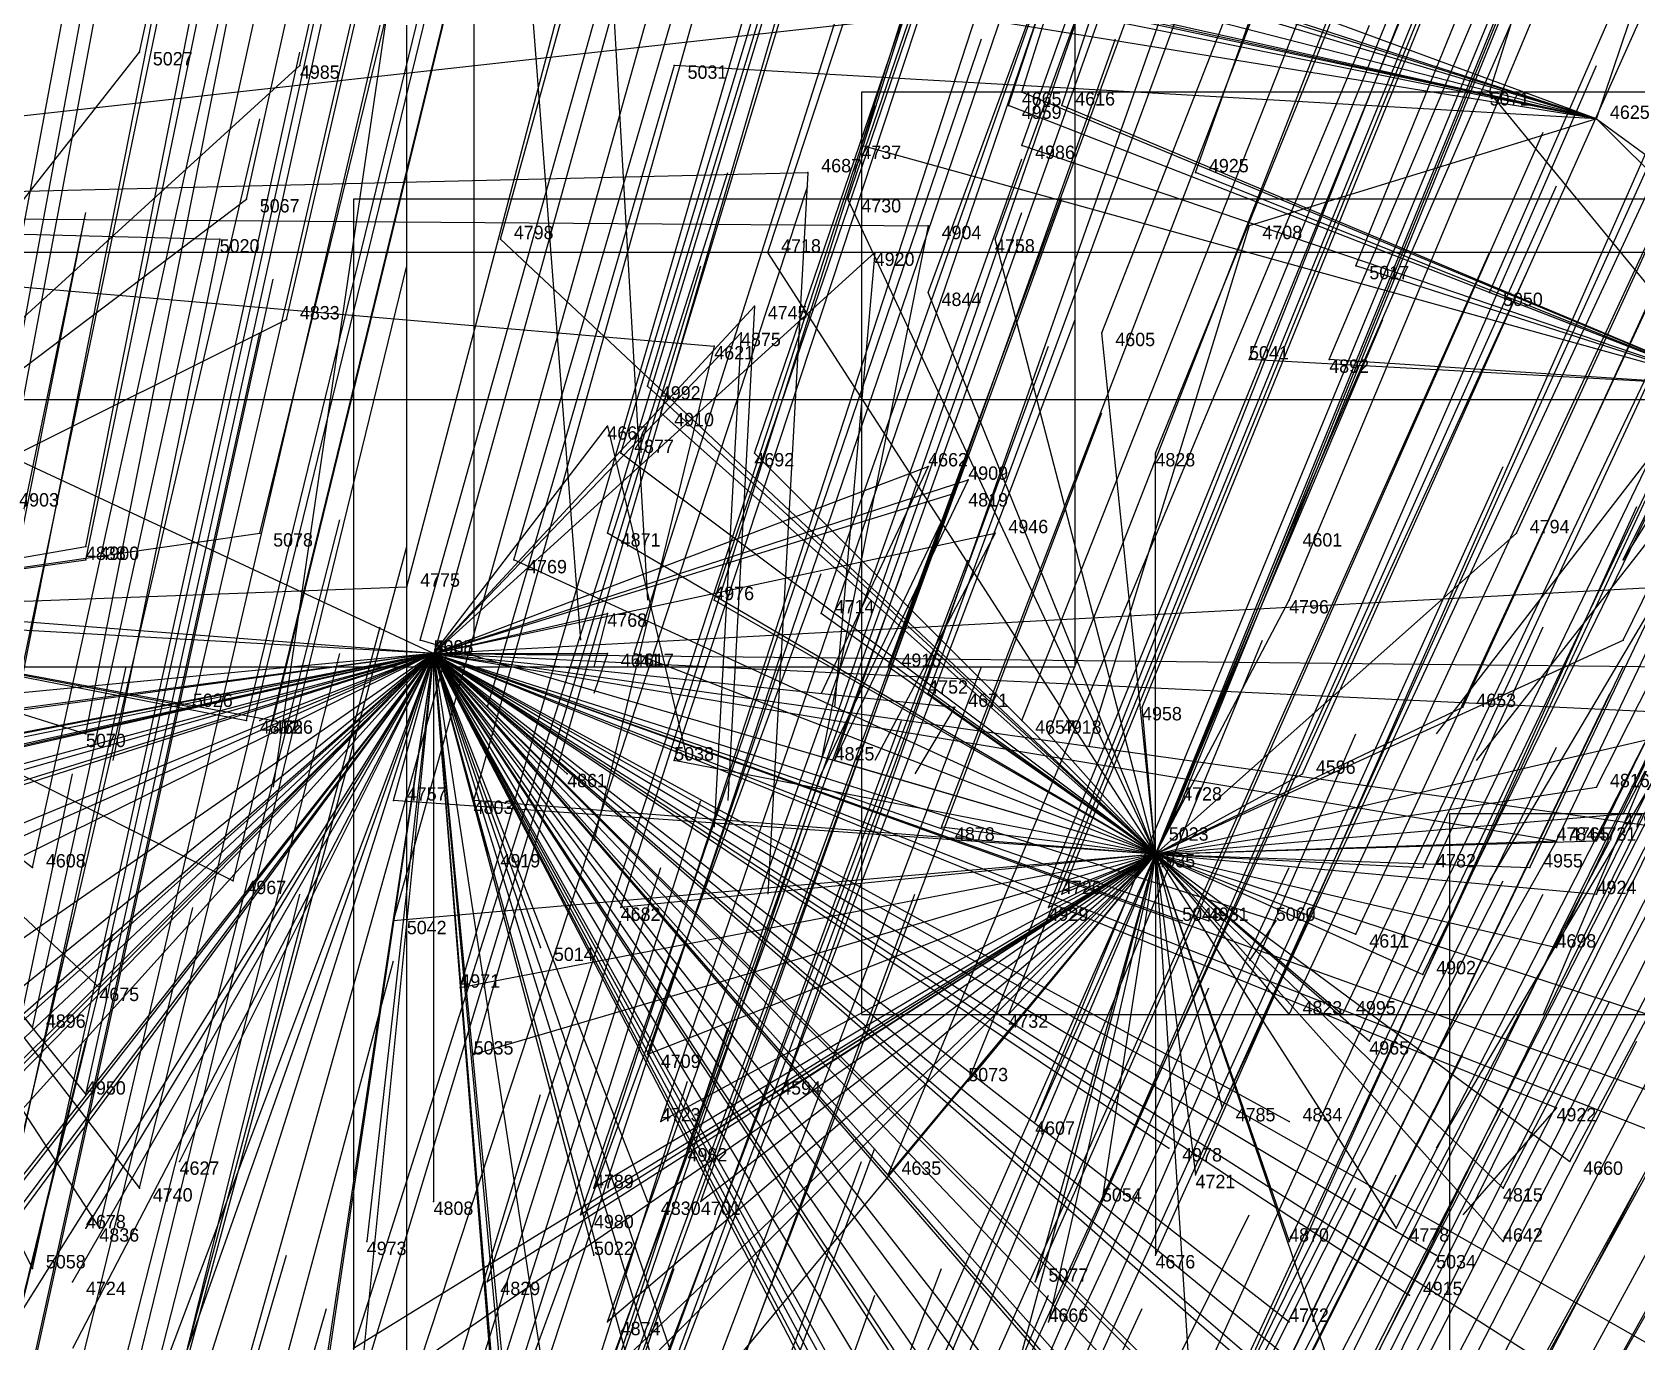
# Model space of a CAD drawing. Extents: x -0.5 to 0.59, y -0.5 to 0.59.
# Drawn here: x 0.082 to 0.202, y 0.3605 to 0.4585 of the extents above; entities that cross this region are included whole.
import ezdxf

# ---------------------------------------------------------------- set-up
doc = ezdxf.new("R2010")
doc.units = 0
for name, color, linetype in [('Clients', 3, 'CONTINUOUS'), ('Facilities', 3, 'CONTINUOUS'), ('Facilities_lines', 3, 'CONTINUOUS'), ('Min_max_boxes', 1, 'CONTINUOUS'), ('Normals', 1, 'CONTINUOUS'), ('Source_points', 5, 'CONTINUOUS'), ('Text', 3, 'CONTINUOUS')]:
    doc.layers.add(name, color=color, linetype=linetype)

msp = doc.modelspace()

# ---------------------------------------------------------------- linework, layer by layer
at = {"layer": 'Clients', "color": 5}
for p in [(0.09, 0.457, -1.164), (0.102, 0.456, -1.167), (0.13, 0.456, -1.25), (0.156, 0.454, -1.2), (0.191, 0.454, -1.231), (0.155, 0.453, -1.196), (0.159, 0.453, -1.2), (0.144, 0.45, -1.18), (0.156, 0.45, -1.191), (0.14, 0.448, -1.25), (0.169, 0.448, -1.197), (0.098, 0.446, -1.141), (0.143, 0.446, -1.171), (0.096, 0.443, -1.25), (0.117, 0.443, -1.146), (0.149, 0.444, -1.25), (0.154, 0.443, -1.171), (0.173, 0.444, -1.25), (0.137, 0.442, -1.157), (0.145, 0.442, -1.25), (0.181, 0.441, -1.192), (0.149, 0.439, -1.158), (0.191, 0.439, -1.196), (0.101, 0.437, -1.122), (0.136, 0.438, -1.25), (0.135, 0.436, -1.25), (0.162, 0.436, -1.163), (0.133, 0.435, -1.25), (0.173, 0.434, -1.169), (0.179, 0.434, -1.173), (0.128, 0.432, -1.126), (0.129, 0.43, -1.122), (0.125, 0.429, -1.25), (0.126, 0.427, -1.114), (0.136, 0.427, -1.12), (0.166, 0.427, -1.145), (0.149, 0.426, -1.25), (0.152, 0.425, -1.25), (0.151, 0.424, -1.25), (0.099, 0.421, -1.08), (0.125, 0.421, -1.097), (0.154, 0.421, -1.25), (0.176, 0.421, -1.14), (0.193, 0.421, -1.159), (0.086, 0.42, -1.071), (0.086, 0.419, -1.07), (0.118, 0.419, -1.088), (0.201, 0.419, -1.161), (0.11, 0.417, -1.08), (0.133, 0.416, -1.092), (0.176, 0.416, -1.129), (0.125, 0.415, -1.25), (0.141, 0.415, -1.097), (0.111, 0.413, -1.069), (0.201, 0.413, -1.149), (0.125, 0.412, -1.25), (0.127, 0.412, -1.077), (0.146, 0.411, -1.091), (0.149, 0.409, -1.089), (0.094, 0.408, -1.048), (0.098, 0.407, -1.046), (0.099, 0.407, -1.25), (0.1, 0.407, -1.048), (0.151, 0.408, -1.25), (0.156, 0.407, -1.09), (0.165, 0.408, -1.1), (0.189, 0.408, -1.125), (0.086, 0.406, -1.037), (0.158, 0.406, -1.09), (0.13, 0.404, -1.061), (0.142, 0.404, -1.07), (0.122, 0.403, -1.25), (0.177, 0.403, -1.101), (0.109, 0.401, -1.04), (0.115, 0.401, -1.042), (0.168, 0.401, -1.087), (0.199, 0.402, -1.122), (0.201, 0.4, -1.118), (0.15, 0.399, -1.065), (0.167, 0.399, -1.08), (0.196, 0.398, -1.109), (0.196, 0.398, -1.25), (0.199, 0.398, -1.112), (0.116, 0.397, -1.25), (0.082, 0.396, -1.011), (0.097, 0.395, -1.017), (0.186, 0.396, -1.094), (0.194, 0.396, -1.104), (0.159, 0.394, -1.063), (0.199, 0.394, -1.103), (0.126, 0.393, -1.031), (0.158, 0.393, -1.058), (0.109, 0.392, -1.017), (0.168, 0.392, -1.25), (0.17, 0.392, -1.25), (0.175, 0.392, -1.25), (0.181, 0.391, -1.077), (0.12, 0.39, -1.25), (0.196, 0.39, -1.091), (0.186, 0.388, -1.077), (0.087, 0.387, -0.99), (0.114, 0.387, -1.009), (0.155, 0.385, -1.036), (0.176, 0.385, -1.059), (0.18, 0.385, -1.063), (0.082, 0.384, -0.982), (0.182, 0.383, -1.059), (0.115, 0.382, -0.997), (0.128, 0.382, -1.007), (0.152, 0.38, -1.023), (0.086, 0.379, -0.972), (0.138, 0.379, -1.009), (0.129, 0.377, -0.996), (0.157, 0.377, -1.02), (0.171, 0.378, -1.036), (0.176, 0.377, -1.25), (0.196, 0.378, -1.25), (0.131, 0.375, -0.992), (0.167, 0.375, -1.25), (0.093, 0.374, -1.25), (0.197, 0.374, -1.057), (0.146, 0.373, -1.003), (0.169, 0.373, -1.022), (0.09, 0.372, -0.957), (0.112, 0.371, -1.25), (0.124, 0.372, -0.981), (0.128, 0.371, -1.25), (0.132, 0.371, -0.983), (0.162, 0.371, -1.012), (0.192, 0.372, -1.046), (0.123, 0.37, -0.975), (0.086, 0.369, -1.25), (0.087, 0.369, -0.947), (0.184, 0.369, -1.03), (0.107, 0.368, -1.25), (0.176, 0.368, -1.02), (0.192, 0.368, -1.038), (0.124, 0.367, -1.25), (0.166, 0.367, -1.006), (0.187, 0.367, -1.25), (0.082, 0.366, -0.938), (0.085, 0.365, -1.25), (0.116, 0.365, -0.957), (0.157, 0.365, -0.995), (0.185, 0.364, -1.25), (0.125, 0.362, -0.957), (0.158, 0.362, -0.988), (0.176, 0.362, -1.25)]:
    msp.add_point(p, dxfattribs=at)
at = {"layer": 'Facilities', "color": 3}
for p in [(0.199, 0.452, -1.236), (0.112, 0.412, -1.25), (0.166, 0.397, -1.075)]:
    msp.add_point(p, dxfattribs=at)
at = {"layer": 'Facilities_lines', "color": 3}
for p, q in [((0.199, 0.452, -1.236), (0.011, 0.493, -1.233)), ((0.199, 0.452, -1.236), (0.093, 0.491, -1.25)), ((0.199, 0.452, -1.236), (0.085, 0.489, -1.241)), ((0.199, 0.452, -1.236), (0.085, 0.488, -1.238)), ((0.199, 0.452, -1.236), (0.082, 0.487, -1.25)), ((0.199, 0.452, -1.236), (0.086, 0.481, -1.222)), ((0.199, 0.452, -1.236), (0.078, 0.479, -1.214)), ((0.199, 0.452, -1.236), (0.082, 0.477, -1.21)), ((0.199, 0.452, -1.236), (0.11, 0.47, -1.25)), ((0.199, 0.452, -1.236), (0.119, 0.465, -1.25)), ((0.016, 0.445, -1.25), (0.16, 0.461, -1.25)), ((0.057, 0.415, -1.048), (0.09, 0.457, -1.164)), ((0.057, 0.415, -1.048), (0.102, 0.456, -1.167)), ((0.199, 0.452, -1.236), (0.13, 0.456, -1.25)), ((0.209, 0.432, -1.2), (0.156, 0.454, -1.2)), ((0.209, 0.432, -1.2), (0.191, 0.454, -1.231)), ((0.209, 0.432, -1.2), (0.155, 0.453, -1.196)), ((0.209, 0.432, -1.2), (0.159, 0.453, -1.2)), ((0.199, 0.452, -1.236), (0.173, 0.444, -1.25)), ((0.199, 0.452, -1.236), (0.214, 0.441, -1.25)), ((0.199, 0.452, -1.236), (0.22, 0.431, -1.25)), ((0.199, 0.452, -1.236), (0.215, 0.436, -1.25)), ((0.209, 0.432, -1.2), (0.144, 0.45, -1.18)), ((0.209, 0.432, -1.2), (0.156, 0.45, -1.191)), ((0.016, 0.445, -1.25), (0.14, 0.448, -1.25)), ((0.209, 0.432, -1.2), (0.169, 0.448, -1.197)), ((0.057, 0.415, -1.048), (0.098, 0.446, -1.141)), ((0.166, 0.397, -1.075), (0.143, 0.446, -1.171)), ((0.016, 0.445, -1.25), (0.133, 0.435, -1.25)), ((0.016, 0.445, -1.25), (0.149, 0.444, -1.25)), ((0.016, 0.445, -1.25), (0.096, 0.443, -1.25)), ((0.166, 0.397, -1.075), (0.117, 0.443, -1.146)), ((0.166, 0.397, -1.075), (0.154, 0.443, -1.171)), ((0.112, 0.412, -1.25), (0.145, 0.442, -1.25)), ((0.166, 0.397, -1.075), (0.137, 0.442, -1.157)), ((0.209, 0.432, -1.2), (0.181, 0.441, -1.192)), ((0.166, 0.397, -1.075), (0.149, 0.439, -1.158)), ((0.209, 0.432, -1.2), (0.191, 0.439, -1.196)), ((0.057, 0.415, -1.048), (0.101, 0.437, -1.122)), ((0.112, 0.412, -1.25), (0.136, 0.438, -1.25)), ((0.112, 0.412, -1.25), (0.135, 0.436, -1.25)), ((0.166, 0.397, -1.075), (0.162, 0.436, -1.163)), ((0.209, 0.432, -1.2), (0.173, 0.434, -1.169)), ((0.209, 0.432, -1.2), (0.179, 0.434, -1.173)), ((0.112, 0.412, -1.25), (0.069, 0.432, -1.25)), ((0.166, 0.397, -1.075), (0.128, 0.432, -1.126)), ((0.209, 0.432, -1.2), (0.201, 0.419, -1.161)), ((0.166, 0.397, -1.075), (0.129, 0.43, -1.122)), ((0.112, 0.412, -1.25), (0.125, 0.429, -1.25)), ((0.166, 0.397, -1.075), (0.126, 0.427, -1.114)), ((0.166, 0.397, -1.075), (0.136, 0.427, -1.12)), ((0.166, 0.397, -1.075), (0.166, 0.427, -1.145)), ((0.112, 0.412, -1.25), (0.149, 0.426, -1.25)), ((0.112, 0.412, -1.25), (0.152, 0.425, -1.25)), ((0.112, 0.412, -1.25), (0.151, 0.424, -1.25)), ((0.057, 0.415, -1.048), (0.099, 0.421, -1.08)), ((0.112, 0.412, -1.25), (0.154, 0.421, -1.25)), ((0.166, 0.397, -1.075), (0.125, 0.421, -1.097)), ((0.166, 0.397, -1.075), (0.176, 0.421, -1.14)), ((0.166, 0.397, -1.075), (0.193, 0.421, -1.159)), ((0.057, 0.415, -1.048), (0.086, 0.42, -1.071)), ((0.057, 0.415, -1.048), (0.086, 0.419, -1.07)), ((0.166, 0.397, -1.075), (0.118, 0.419, -1.088)), ((0.057, 0.415, -1.048), (0.11, 0.417, -1.08)), ((0.112, 0.412, -1.25), (0.204, 0.417, -1.25)), ((0.112, 0.412, -1.25), (0.041, 0.416, -1.25)), ((0.166, 0.397, -1.075), (0.133, 0.416, -1.092)), ((0.166, 0.397, -1.075), (0.176, 0.416, -1.129)), ((0.057, 0.415, -1.048), (0.082, 0.396, -1.011)), ((0.057, 0.415, -1.048), (0.087, 0.387, -0.99)), ((0.057, 0.415, -1.048), (0.09, 0.372, -0.957)), ((0.057, 0.415, -1.048), (0.1, 0.407, -1.048)), ((0.057, 0.415, -1.048), (0.098, 0.407, -1.046)), ((0.057, 0.415, -1.048), (0.087, 0.369, -0.947)), ((0.057, 0.415, -1.048), (0.082, 0.384, -0.982)), ((0.057, 0.415, -1.048), (0.086, 0.379, -0.972)), ((0.057, 0.415, -1.048), (0.097, 0.395, -1.017)), ((0.057, 0.415, -1.048), (0.094, 0.408, -1.048)), ((0.057, 0.415, -1.048), (0.082, 0.366, -0.938)), ((0.057, 0.415, -1.048), (0.086, 0.406, -1.037)), ((0.112, 0.412, -1.25), (0.073, 0.415, -1.25)), ((0.112, 0.412, -1.25), (0.125, 0.415, -1.25)), ((0.166, 0.397, -1.075), (0.141, 0.415, -1.097)), ((0.166, 0.397, -1.075), (0.111, 0.413, -1.069)), ((0.166, 0.397, -1.075), (0.201, 0.413, -1.149)), ((0.112, 0.412, -1.25), (-0.019, 0.394, -1.25)), ((0.112, 0.412, -1.25), (-0.013, 0.372, -1.25)), ((0.112, 0.412, -1.25), (-0.001, 0.38, -1.25)), ((0.112, 0.412, -1.25), (-0.001, 0.397, -1.25)), ((0.112, 0.412, -1.25), (0.003, 0.391, -1.25)), ((0.112, 0.412, -1.25), (0.004, 0.364, -1.25)), ((0.112, 0.412, -1.25), (0.011, 0.389, -1.25)), ((0.112, 0.412, -1.25), (0.022, 0.339, -1.25)), ((0.112, 0.412, -1.25), (0.023, 0.392, -1.25)), ((0.112, 0.412, -1.25), (0.025, 0.385, -1.25)), ((0.112, 0.412, -1.25), (0.027, 0.353, -1.25)), ((0.112, 0.412, -1.25), (0.03, 0.335, -1.25)), ((0.112, 0.412, -1.25), (0.031, 0.331, -1.25)), ((0.112, 0.412, -1.25), (0.034, 0.391, -1.25)), ((0.112, 0.412, -1.25), (0.035, 0.336, -1.25)), ((0.112, 0.412, -1.25), (0.038, 0.33, -1.25)), ((0.112, 0.412, -1.25), (0.039, 0.376, -1.25)), ((0.112, 0.412, -1.25), (0.04, 0.398, -1.25)), ((0.112, 0.412, -1.25), (0.041, 0.317, -1.25)), ((0.112, 0.412, -1.25), (0.044, 0.397, -1.25)), ((0.112, 0.412, -1.25), (0.045, 0.326, -1.25)), ((0.112, 0.412, -1.25), (0.046, 0.353, -1.25)), ((0.112, 0.412, -1.25), (0.049, 0.406, -1.25)), ((0.112, 0.412, -1.25), (0.053, 0.332, -1.25)), ((0.112, 0.412, -1.25), (0.055, 0.354, -1.25)), ((0.112, 0.412, -1.25), (0.058, 0.401, -1.25)), ((0.112, 0.412, -1.25), (0.065, 0.337, -1.25)), ((0.112, 0.412, -1.25), (0.066, 0.393, -1.25)), ((0.112, 0.412, -1.25), (0.075, 0.314, -1.25)), ((0.112, 0.412, -1.25), (0.075, 0.365, -1.25)), ((0.112, 0.412, -1.25), (0.078, 0.305, -1.25)), ((0.112, 0.412, -1.25), (0.079, 0.383, -1.25)), ((0.112, 0.412, -1.25), (0.085, 0.36, -1.25)), ((0.112, 0.412, -1.25), (0.085, 0.365, -1.25)), ((0.112, 0.412, -1.25), (0.086, 0.369, -1.25)), ((0.112, 0.412, -1.25), (0.089, 0.347, -1.25)), ((0.112, 0.412, -1.25), (0.092, 0.28, -1.25)), ((0.112, 0.412, -1.25), (0.093, 0.374, -1.25)), ((0.112, 0.412, -1.25), (0.095, 0.298, -1.25)), ((0.112, 0.412, -1.25), (0.099, 0.407, -1.25)), ((0.112, 0.412, -1.25), (0.1, 0.292, -1.25)), ((0.112, 0.412, -1.25), (0.107, 0.368, -1.25)), ((0.112, 0.412, -1.25), (0.148, 0.281, -1.25)), ((0.112, 0.412, -1.25), (0.125, 0.278, -1.25)), ((0.112, 0.412, -1.25), (0.165, 0.256, -1.25)), ((0.112, 0.412, -1.25), (0.258, 0.329, -1.25)), ((0.112, 0.412, -1.25), (0.26, 0.354, -1.25)), ((0.112, 0.412, -1.25), (0.276, 0.353, -1.25)), ((0.112, 0.412, -1.25), (0.125, 0.412, -1.25)), ((0.112, 0.412, -1.25), (0.184, 0.349, -1.25)), ((0.112, 0.412, -1.25), (0.206, 0.352, -1.25)), ((0.112, 0.412, -1.25), (0.132, 0.281, -1.25)), ((0.112, 0.412, -1.25), (0.151, 0.408, -1.25)), ((0.112, 0.412, -1.25), (0.159, 0.344, -1.25)), ((0.112, 0.412, -1.25), (0.117, 0.351, -1.25)), ((0.112, 0.412, -1.25), (0.2, 0.324, -1.25)), ((0.112, 0.412, -1.25), (0.171, 0.35, -1.25)), ((0.112, 0.412, -1.25), (0.177, 0.287, -1.25)), ((0.112, 0.412, -1.25), (0.196, 0.398, -1.25)), ((0.112, 0.412, -1.25), (0.176, 0.362, -1.25)), ((0.112, 0.412, -1.25), (0.195, 0.316, -1.25)), ((0.112, 0.412, -1.25), (0.145, 0.357, -1.25)), ((0.112, 0.412, -1.25), (0.17, 0.304, -1.25)), ((0.112, 0.412, -1.25), (0.112, 0.371, -1.25)), ((0.112, 0.412, -1.25), (0.128, 0.371, -1.25)), ((0.112, 0.412, -1.25), (0.176, 0.377, -1.25)), ((0.112, 0.412, -1.25), (0.218, 0.397, -1.25)), ((0.112, 0.412, -1.25), (0.217, 0.308, -1.25)), ((0.112, 0.412, -1.25), (0.151, 0.286, -1.25)), ((0.112, 0.412, -1.25), (0.206, 0.411, -1.25)), ((0.112, 0.412, -1.25), (0.171, 0.307, -1.25)), ((0.112, 0.412, -1.25), (0.145, 0.352, -1.25)), ((0.112, 0.412, -1.25), (0.185, 0.364, -1.25)), ((0.112, 0.412, -1.25), (0.116, 0.397, -1.25)), ((0.112, 0.412, -1.25), (0.196, 0.378, -1.25)), ((0.112, 0.412, -1.25), (0.165, 0.341, -1.25)), ((0.112, 0.412, -1.25), (0.19, 0.294, -1.25)), ((0.112, 0.412, -1.25), (0.17, 0.392, -1.25)), ((0.112, 0.412, -1.25), (0.238, 0.406, -1.25)), ((0.112, 0.412, -1.25), (0.12, 0.312, -1.25)), ((0.112, 0.412, -1.25), (0.193, 0.319, -1.25)), ((0.112, 0.412, -1.25), (0.159, 0.34, -1.25)), ((0.112, 0.412, -1.25), (0.193, 0.321, -1.25)), ((0.112, 0.412, -1.25), (0.167, 0.375, -1.25)), ((0.112, 0.412, -1.25), (0.22, 0.323, -1.25)), ((0.112, 0.412, -1.25), (0.123, 0.294, -1.25)), ((0.112, 0.412, -1.25), (0.122, 0.403, -1.25)), ((0.112, 0.412, -1.25), (0.12, 0.39, -1.25)), ((0.112, 0.412, -1.25), (0.177, 0.356, -1.25)), ((0.112, 0.412, -1.25), (0.124, 0.367, -1.25)), ((0.112, 0.412, -1.25), (0.172, 0.298, -1.25)), ((0.112, 0.412, -1.25), (0.187, 0.367, -1.25)), ((0.112, 0.412, -1.25), (0.173, 0.334, -1.25)), ((0.112, 0.412, -1.25), (0.168, 0.392, -1.25)), ((0.112, 0.412, -1.25), (0.175, 0.392, -1.25)), ((0.166, 0.397, -1.075), (0.127, 0.412, -1.077)), ((0.166, 0.397, -1.075), (0.146, 0.411, -1.091)), ((0.166, 0.397, -1.075), (0.149, 0.409, -1.089)), ((0.166, 0.397, -1.075), (0.156, 0.407, -1.09)), ((0.166, 0.397, -1.075), (0.165, 0.408, -1.1)), ((0.166, 0.397, -1.075), (0.189, 0.408, -1.125)), ((0.166, 0.397, -1.075), (0.209, 0.407, -1.143)), ((0.166, 0.397, -1.075), (0.158, 0.406, -1.09)), ((0.166, 0.397, -1.075), (0.13, 0.404, -1.061)), ((0.166, 0.397, -1.075), (0.142, 0.404, -1.07)), ((0.166, 0.397, -1.075), (0.177, 0.403, -1.101)), ((0.166, 0.397, -1.075), (0.109, 0.401, -1.04)), ((0.166, 0.397, -1.075), (0.115, 0.401, -1.042)), ((0.166, 0.397, -1.075), (0.199, 0.402, -1.122)), ((0.166, 0.397, -1.075), (0.168, 0.401, -1.087)), ((0.166, 0.397, -1.075), (0.201, 0.4, -1.118)), ((0.166, 0.397, -1.075), (0.15, 0.399, -1.065)), ((0.166, 0.397, -1.075), (0.167, 0.399, -1.08)), ((0.166, 0.397, -1.075), (0.199, 0.398, -1.112)), ((0.166, 0.397, -1.075), (0.196, 0.398, -1.109)), ((0.166, 0.397, -1.075), (0.106, 0.36, -0.939)), ((0.166, 0.397, -1.075), (0.109, 0.392, -1.017)), ((0.166, 0.397, -1.075), (0.111, 0.359, -0.939)), ((0.166, 0.397, -1.075), (0.114, 0.387, -1.009)), ((0.166, 0.397, -1.075), (0.115, 0.382, -0.997)), ((0.166, 0.397, -1.075), (0.116, 0.365, -0.957)), ((0.166, 0.397, -1.075), (0.123, 0.37, -0.975)), ((0.166, 0.397, -1.075), (0.124, 0.372, -0.981)), ((0.166, 0.397, -1.075), (0.125, 0.362, -0.957)), ((0.166, 0.397, -1.075), (0.125, 0.358, -0.948)), ((0.166, 0.397, -1.075), (0.126, 0.393, -1.031)), ((0.166, 0.397, -1.075), (0.127, 0.358, -0.951)), ((0.166, 0.397, -1.075), (0.127, 0.35, -0.932)), ((0.166, 0.397, -1.075), (0.128, 0.382, -1.007)), ((0.166, 0.397, -1.075), (0.129, 0.377, -0.996)), ((0.166, 0.397, -1.075), (0.131, 0.375, -0.992)), ((0.166, 0.397, -1.075), (0.132, 0.371, -0.983)), ((0.166, 0.397, -1.075), (0.138, 0.379, -1.009)), ((0.166, 0.397, -1.075), (0.146, 0.373, -1.003)), ((0.166, 0.397, -1.075), (0.152, 0.38, -1.023)), ((0.166, 0.397, -1.075), (0.155, 0.356, -0.972)), ((0.166, 0.397, -1.075), (0.155, 0.385, -1.036)), ((0.166, 0.397, -1.075), (0.157, 0.377, -1.02)), ((0.166, 0.397, -1.075), (0.157, 0.365, -0.995)), ((0.166, 0.397, -1.075), (0.158, 0.362, -0.988)), ((0.166, 0.397, -1.075), (0.158, 0.393, -1.058)), ((0.166, 0.397, -1.075), (0.159, 0.394, -1.063)), ((0.166, 0.397, -1.075), (0.162, 0.371, -1.012)), ((0.166, 0.397, -1.075), (0.209, 0.383, -1.089)), ((0.166, 0.397, -1.075), (0.181, 0.391, -1.077)), ((0.166, 0.397, -1.075), (0.192, 0.368, -1.038)), ((0.166, 0.397, -1.075), (0.166, 0.367, -1.006)), ((0.166, 0.397, -1.075), (0.196, 0.39, -1.091)), ((0.166, 0.397, -1.075), (0.169, 0.373, -1.022)), ((0.166, 0.397, -1.075), (0.197, 0.374, -1.057)), ((0.166, 0.397, -1.075), (0.184, 0.369, -1.03)), ((0.166, 0.397, -1.075), (0.186, 0.396, -1.094)), ((0.166, 0.397, -1.075), (0.171, 0.378, -1.036)), ((0.166, 0.397, -1.075), (0.192, 0.372, -1.046)), ((0.166, 0.397, -1.075), (0.176, 0.385, -1.059)), ((0.166, 0.397, -1.075), (0.169, 0.351, -0.973)), ((0.166, 0.397, -1.075), (0.176, 0.368, -1.02)), ((0.166, 0.397, -1.075), (0.186, 0.388, -1.077)), ((0.166, 0.397, -1.075), (0.199, 0.394, -1.103)), ((0.166, 0.397, -1.075), (0.194, 0.396, -1.104)), ((0.166, 0.397, -1.075), (0.182, 0.383, -1.059)), ((0.166, 0.397, -1.075), (0.18, 0.385, -1.063)), ((0.166, 0.397, -1.075), (0.181, 0.353, -0.991))]:
    msp.add_line(p, q, dxfattribs=at)
at = {"layer": 'Min_max_boxes', "color": 1}
for p, q in [((0.16, 0.411, -1.25), (0.16, 0.497, -1.25)), ((0.16, 0.411, -1.25), (0.16, 0.497, -1.25)), ((0.11, 0.354, -1.167), (0.11, 0.459, -1.167)), ((0.11, 0.354, -0.897), (0.11, 0.459, -0.897)), ((0.295, 0.454, -1.25), (0.144, 0.454, -1.25)), ((0.144, 0.454, -1.25), (0.144, 0.385, -1.25)), ((0.295, 0.454, -1.144), (0.144, 0.454, -1.144)), ((0.144, 0.454, -1.144), (0.144, 0.385, -1.144)), ((0.144, 0.454, -1.25), (0.144, 0.454, -1.144)), ((0.209, 0.446, -1.171), (0.106, 0.446, -1.171)), ((0.106, 0.446, -1.171), (0.106, 0.35, -1.171)), ((0.209, 0.446, -0.932), (0.106, 0.446, -0.932)), ((0.106, 0.446, -0.932), (0.106, 0.35, -0.932)), ((0.106, 0.446, -1.171), (0.106, 0.446, -0.932)), ((0.276, 0.442, -1.25), (-0.019, 0.442, -1.25)), ((0.276, 0.442, -1.25), (-0.019, 0.442, -1.25)), ((0.011, 0.431, -1.25), (0.22, 0.431, -1.25)), ((0.011, 0.431, -1.21), (0.22, 0.431, -1.21)), ((-0.124, 0.411, -1.25), (0.16, 0.411, -1.25)), ((-0.124, 0.411, -1.25), (0.16, 0.411, -1.25)), ((0.16, 0.411, -1.25), (0.16, 0.411, -1.25)), ((0.33, 0.4, -1.18), (0.188, 0.4, -1.18)), ((0.188, 0.4, -1.18), (0.188, 0.282, -1.18)), ((0.33, 0.4, -0.929), (0.188, 0.4, -0.929)), ((0.188, 0.4, -0.929), (0.188, 0.282, -0.929)), ((0.188, 0.4, -1.18), (0.188, 0.4, -0.929)), ((0.144, 0.385, -1.25), (0.295, 0.385, -1.25)), ((0.144, 0.385, -1.144), (0.295, 0.385, -1.144)), ((0.144, 0.385, -1.25), (0.144, 0.385, -1.144))]:
    msp.add_line(p, q, dxfattribs=at)
at = {"layer": 'Normals', "color": 1}
for p, q in [((0.156, 0.454, -1.2), (0.186, 0.549, -1.193)), ((0.191, 0.454, -1.231), (0.221, 0.549, -1.234)), ((0.09, 0.457, -1.164), (0.11, 0.547, -1.126)), ((0.155, 0.453, -1.196), (0.186, 0.547, -1.183)), ((0.159, 0.453, -1.2), (0.19, 0.547, -1.189)), ((0.199, 0.452, -1.236), (0.231, 0.547, -1.239)), ((0.102, 0.456, -1.167), (0.122, 0.546, -1.129)), ((0.144, 0.45, -1.18), (0.173, 0.541, -1.154)), ((0.156, 0.45, -1.191), (0.188, 0.54, -1.162)), ((0.169, 0.448, -1.197), (0.201, 0.538, -1.167)), ((0.098, 0.446, -1.141), (0.118, 0.536, -1.103)), ((0.143, 0.446, -1.171), (0.173, 0.534, -1.133)), ((0.117, 0.443, -1.146), (0.142, 0.533, -1.109)), ((0.137, 0.442, -1.157), (0.166, 0.53, -1.12)), ((0.154, 0.443, -1.171), (0.186, 0.53, -1.134)), ((0.101, 0.437, -1.122), (0.122, 0.528, -1.085)), ((0.149, 0.439, -1.158), (0.181, 0.526, -1.121)), ((0.181, 0.441, -1.192), (0.216, 0.527, -1.156)), ((0.191, 0.439, -1.196), (0.229, 0.526, -1.166)), ((0.162, 0.436, -1.163), (0.196, 0.523, -1.126)), ((0.128, 0.432, -1.126), (0.155, 0.521, -1.089)), ((0.173, 0.434, -1.169), (0.208, 0.52, -1.131)), ((0.129, 0.43, -1.122), (0.156, 0.519, -1.086)), ((0.179, 0.434, -1.173), (0.215, 0.519, -1.136)), ((0.126, 0.427, -1.114), (0.153, 0.516, -1.077)), ((0.08, 0.424, -1.078), (0.097, 0.515, -1.042)), ((0.136, 0.427, -1.12), (0.166, 0.515, -1.083)), ((0.166, 0.427, -1.145), (0.201, 0.513, -1.108)), ((0.086, 0.42, -1.071), (0.104, 0.511, -1.036)), ((0.086, 0.419, -1.07), (0.105, 0.511, -1.035)), ((0.099, 0.421, -1.08), (0.121, 0.511, -1.043)), ((0.125, 0.421, -1.097), (0.152, 0.51, -1.061)), ((0.11, 0.417, -1.08), (0.134, 0.508, -1.043)), ((0.118, 0.419, -1.088), (0.144, 0.508, -1.051)), ((0.176, 0.421, -1.14), (0.213, 0.506, -1.103)), ((0.193, 0.421, -1.159), (0.232, 0.506, -1.123)), ((0.077, 0.413, -1.05), (0.094, 0.505, -1.014)), ((0.133, 0.416, -1.092), (0.163, 0.504, -1.055)), ((0.141, 0.415, -1.097), (0.172, 0.503, -1.06)), ((0.111, 0.413, -1.069), (0.136, 0.502, -1.031)), ((0.176, 0.416, -1.129), (0.212, 0.502, -1.092)), ((0.201, 0.419, -1.161), (0.242, 0.502, -1.125)), ((0.127, 0.412, -1.077), (0.155, 0.5, -1.039)), ((0.094, 0.408, -1.048), (0.115, 0.499, -1.011)), ((0.086, 0.406, -1.037), (0.104, 0.497, -0.999)), ((0.098, 0.407, -1.046), (0.12, 0.497, -1.009)), ((0.1, 0.407, -1.048), (0.122, 0.497, -1.011)), ((0.146, 0.411, -1.091), (0.178, 0.498, -1.054)), ((0.201, 0.413, -1.149), (0.242, 0.497, -1.112)), ((0.149, 0.409, -1.089), (0.181, 0.496, -1.052)), ((0.165, 0.408, -1.1), (0.2, 0.494, -1.063)), ((0.156, 0.407, -1.09), (0.19, 0.493, -1.053)), ((0.158, 0.406, -1.09), (0.192, 0.493, -1.053)), ((0.189, 0.408, -1.125), (0.228, 0.493, -1.088)), ((0.109, 0.401, -1.04), (0.134, 0.491, -1.002)), ((0.13, 0.404, -1.061), (0.159, 0.492, -1.024)), ((0.142, 0.404, -1.07), (0.173, 0.491, -1.033)), ((0.079, 0.399, -1.017), (0.097, 0.49, -0.979)), ((0.115, 0.401, -1.042), (0.14, 0.49, -1.005)), ((0.177, 0.403, -1.101), (0.215, 0.488, -1.064)), ((0.082, 0.396, -1.011), (0.102, 0.487, -0.974)), ((0.168, 0.401, -1.087), (0.203, 0.487, -1.05)), ((0.072, 0.394, -1.001), (0.089, 0.485, -0.964)), ((0.097, 0.395, -1.017), (0.119, 0.485, -0.979)), ((0.15, 0.399, -1.065), (0.183, 0.485, -1.028)), ((0.167, 0.399, -1.08), (0.202, 0.485, -1.043)), ((0.199, 0.402, -1.122), (0.241, 0.485, -1.085)), ((0.166, 0.397, -1.075), (0.201, 0.483, -1.038)), ((0.196, 0.398, -1.109), (0.236, 0.482, -1.072)), ((0.201, 0.4, -1.118), (0.243, 0.482, -1.081)), ((0.109, 0.392, -1.017), (0.134, 0.481, -0.979)), ((0.126, 0.393, -1.031), (0.154, 0.481, -0.994)), ((0.199, 0.398, -1.112), (0.24, 0.481, -1.075)), ((0.158, 0.393, -1.058), (0.192, 0.479, -1.02)), ((0.159, 0.394, -1.063), (0.194, 0.48, -1.026)), ((0.186, 0.396, -1.094), (0.225, 0.48, -1.057)), ((0.194, 0.396, -1.104), (0.234, 0.48, -1.066)), ((0.087, 0.387, -0.99), (0.107, 0.477, -0.953)), ((0.199, 0.394, -1.103), (0.24, 0.477, -1.065)), ((0.114, 0.387, -1.009), (0.14, 0.476, -0.972)), ((0.082, 0.384, -0.982), (0.102, 0.475, -0.945)), ((0.181, 0.391, -1.077), (0.22, 0.475, -1.039)), ((0.196, 0.39, -1.091), (0.236, 0.473, -1.054)), ((0.075, 0.381, -0.97), (0.094, 0.472, -0.933)), ((0.186, 0.388, -1.077), (0.227, 0.472, -1.04)), ((0.115, 0.382, -0.997), (0.141, 0.471, -0.96)), ((0.155, 0.385, -1.036), (0.19, 0.471, -0.999)), ((0.086, 0.379, -0.972), (0.106, 0.47, -0.935)), ((0.11, 0.47, -1.25), (0.1, 0.402, -1.177)), ((0.128, 0.382, -1.007), (0.158, 0.47, -0.97)), ((0.115, 0.469, -1.25), (0.115, 0.413, -1.167)), ((0.176, 0.385, -1.059), (0.215, 0.469, -1.022)), ((0.18, 0.385, -1.063), (0.22, 0.469, -1.026)), ((0.125, 0.468, -1.25), (0.128, 0.416, -1.165)), ((0.138, 0.379, -1.009), (0.169, 0.467, -0.972)), ((0.152, 0.38, -1.023), (0.187, 0.466, -0.986)), ((0.182, 0.383, -1.059), (0.222, 0.466, -1.022)), ((0.119, 0.465, -1.25), (0.123, 0.413, -1.165)), ((0.129, 0.377, -0.996), (0.159, 0.465, -0.959)), ((0.09, 0.372, -0.957), (0.112, 0.462, -0.919)), ((0.124, 0.372, -0.981), (0.153, 0.461, -0.944)), ((0.131, 0.375, -0.992), (0.161, 0.462, -0.955)), ((0.157, 0.377, -1.02), (0.192, 0.462, -0.983)), ((0.171, 0.378, -1.036), (0.21, 0.462, -0.999)), ((0.087, 0.369, -0.947), (0.108, 0.459, -0.91)), ((0.146, 0.373, -1.003), (0.182, 0.459, -0.966)), ((0.123, 0.37, -0.975), (0.153, 0.458, -0.937)), ((0.132, 0.371, -0.983), (0.163, 0.458, -0.946)), ((0.082, 0.366, -0.938), (0.102, 0.457, -0.9)), ((0.169, 0.373, -1.022), (0.206, 0.457, -0.985)), ((0.13, 0.456, -1.25), (0.116, 0.408, -1.163)), ((0.162, 0.371, -1.012), (0.199, 0.456, -0.975)), ((0.197, 0.374, -1.057), (0.241, 0.456, -1.02)), ((0.192, 0.372, -1.046), (0.235, 0.454, -1.009)), ((0.116, 0.365, -0.957), (0.145, 0.453, -0.919)), ((0.078, 0.362, -0.926), (0.099, 0.452, -0.888)), ((0.176, 0.368, -1.02), (0.216, 0.452, -0.983)), ((0.157, 0.365, -0.995), (0.195, 0.451, -0.958)), ((0.166, 0.367, -1.006), (0.204, 0.451, -0.969)), ((0.184, 0.369, -1.03), (0.226, 0.451, -0.993)), ((0.192, 0.368, -1.038), (0.234, 0.451, -1.001)), ((0.125, 0.362, -0.957), (0.156, 0.449, -0.92)), ((0.106, 0.36, -0.939), (0.134, 0.448, -0.901)), ((0.14, 0.448, -1.25), (0.137, 0.394, -1.166)), ((0.111, 0.359, -0.939), (0.14, 0.447, -0.901)), ((0.158, 0.362, -0.988), (0.196, 0.447, -0.951)), ((0.127, 0.358, -0.951), (0.159, 0.446, -0.913)), ((0.067, 0.354, -0.9), (0.086, 0.445, -0.863)), ((0.068, 0.355, -0.903), (0.086, 0.445, -0.865)), ((0.125, 0.358, -0.948), (0.156, 0.445, -0.911)), ((0.096, 0.443, -1.25), (0.088, 0.404, -1.158)), ((0.149, 0.444, -1.25), (0.141, 0.404, -1.158)), ((0.173, 0.444, -1.25), (0.161, 0.405, -1.159)), ((0.145, 0.442, -1.25), (0.142, 0.408, -1.156)), ((0.153, 0.357, -0.971), (0.191, 0.442, -0.934)), ((0.088, 0.351, -0.904), (0.11, 0.441, -0.867)), ((0.105, 0.352, -0.919), (0.132, 0.441, -0.882)), ((0.155, 0.356, -0.972), (0.194, 0.441, -0.934)), ((0.214, 0.441, -1.25), (0.187, 0.406, -1.16)), ((0.08, 0.349, -0.896), (0.1, 0.44, -0.859)), ((0.127, 0.35, -0.932), (0.16, 0.437, -0.894)), ((0.136, 0.438, -1.25), (0.134, 0.401, -1.157)), ((0.147, 0.352, -0.953), (0.183, 0.437, -0.916)), ((0.079, 0.345, -0.886), (0.099, 0.436, -0.848)), ((0.135, 0.436, -1.25), (0.133, 0.399, -1.157)), ((0.181, 0.353, -0.991), (0.222, 0.436, -0.954)), ((0.215, 0.436, -1.25), (0.19, 0.404, -1.159)), ((0.133, 0.435, -1.25), (0.124, 0.398, -1.157)), ((0.126, 0.348, -0.926), (0.158, 0.435, -0.888)), ((0.169, 0.351, -0.973), (0.208, 0.435, -0.936)), ((0.191, 0.352, -1.002), (0.236, 0.434, -0.965)), ((0.22, 0.431, -1.25), (0.187, 0.375, -1.175)), ((0.129, 0.343, -0.916), (0.162, 0.43, -0.879)), ((0.189, 0.348, -0.991), (0.234, 0.43, -0.954)), ((0.125, 0.429, -1.25), (0.131, 0.404, -1.153)), ((0.12, 0.34, -0.902), (0.152, 0.427, -0.865)), ((0.173, 0.344, -0.962), (0.214, 0.427, -0.925)), ((0.181, 0.345, -0.973), (0.224, 0.427, -0.936)), ((0.149, 0.426, -1.25), (0.141, 0.409, -1.152)), ((0.152, 0.425, -1.25), (0.142, 0.404, -1.153)), ((0.154, 0.342, -0.936), (0.192, 0.426, -0.899)), ((0.151, 0.424, -1.25), (0.141, 0.403, -1.153)), ((0.164, 0.339, -0.94), (0.202, 0.423, -0.903)), ((0.191, 0.342, -0.98), (0.237, 0.423, -0.943)), ((0.082, 0.332, -0.854), (0.105, 0.422, -0.817)), ((0.154, 0.421, -1.25), (0.145, 0.404, -1.152)), ((0.086, 0.331, -0.854), (0.11, 0.42, -0.816)), ((0.119, 0.332, -0.883), (0.152, 0.419, -0.846)), ((0.172, 0.337, -0.947), (0.214, 0.42, -0.91)), ((0.174, 0.337, -0.948), (0.216, 0.42, -0.911)), ((0.109, 0.331, -0.871), (0.141, 0.418, -0.834)), ((0.115, 0.331, -0.876), (0.147, 0.418, -0.839)), ((0.204, 0.417, -1.25), (0.191, 0.395, -1.153)), ((0.125, 0.415, -1.25), (0.124, 0.411, -1.15)), ((0.084, 0.324, -0.837), (0.108, 0.414, -0.799)), ((0.139, 0.328, -0.889), (0.174, 0.413, -0.852)), ((0.157, 0.33, -0.913), (0.195, 0.414, -0.876)), ((0.082, 0.322, -0.83), (0.105, 0.412, -0.793)), ((0.088, 0.323, -0.837), (0.113, 0.412, -0.8)), ((0.109, 0.324, -0.855), (0.138, 0.412, -0.817)), ((0.112, 0.412, -1.25), (0.112, 0.412, -1.15)), ((0.125, 0.412, -1.25), (0.124, 0.409, -1.15)), ((0.069, 0.32, -0.818), (0.089, 0.411, -0.781)), ((0.12, 0.324, -0.864), (0.153, 0.411, -0.827)), ((0.161, 0.328, -0.913), (0.201, 0.411, -0.876)), ((0.167, 0.328, -0.92), (0.208, 0.411, -0.883)), ((0.206, 0.411, -1.25), (0.195, 0.385, -1.154)), ((0.182, 0.329, -0.939), (0.226, 0.41, -0.902)), ((0.16, 0.326, -0.907), (0.2, 0.409, -0.87)), ((0.099, 0.407, -1.25), (0.099, 0.407, -1.15)), ((0.115, 0.32, -0.849), (0.147, 0.407, -0.811)), ((0.151, 0.408, -1.25), (0.148, 0.403, -1.15)), ((0.144, 0.321, -0.88), (0.181, 0.406, -0.843)), ((0.155, 0.322, -0.893), (0.196, 0.405, -0.856)), ((0.066, 0.313, -0.799), (0.085, 0.403, -0.762)), ((0.111, 0.315, -0.835), (0.141, 0.403, -0.798)), ((0.122, 0.403, -1.25), (0.122, 0.403, -1.15)), ((0.18, 0.322, -0.922), (0.225, 0.403, -0.885)), ((0.104, 0.313, -0.824), (0.132, 0.401, -0.787)), ((0.161, 0.318, -0.891), (0.203, 0.4, -0.853)), ((0.157, 0.316, -0.882), (0.2, 0.398, -0.844)), ((0.196, 0.398, -1.25), (0.187, 0.382, -1.152)), ((0.116, 0.397, -1.25), (0.116, 0.397, -1.15)), ((0.101, 0.308, -0.81), (0.129, 0.396, -0.773)), ((0.137, 0.312, -0.853), (0.176, 0.396, -0.814)), ((0.15, 0.312, -0.866), (0.192, 0.395, -0.828)), ((0.08, 0.305, -0.787), (0.102, 0.394, -0.75)), ((0.116, 0.307, -0.822), (0.148, 0.394, -0.784)), ((0.127, 0.31, -0.836), (0.164, 0.394, -0.798)), ((0.153, 0.311, -0.867), (0.195, 0.394, -0.829)), ((0.072, 0.303, -0.778), (0.094, 0.393, -0.74)), ((0.064, 0.302, -0.772), (0.085, 0.392, -0.735)), ((0.098, 0.303, -0.797), (0.126, 0.392, -0.759)), ((0.168, 0.392, -1.25), (0.168, 0.392, -1.15)), ((0.17, 0.392, -1.25), (0.17, 0.392, -1.15)), ((0.175, 0.392, -1.25), (0.173, 0.389, -1.15)), ((0.066, 0.301, -0.77), (0.088, 0.391, -0.733)), ((0.085, 0.3, -0.779), (0.109, 0.389, -0.742)), ((0.12, 0.39, -1.25), (0.12, 0.39, -1.15)), ((0.165, 0.308, -0.874), (0.208, 0.39, -0.836)), ((0.133, 0.302, -0.825), (0.17, 0.387, -0.788)), ((0.158, 0.304, -0.856), (0.2, 0.386, -0.818)), ((0.064, 0.293, -0.75), (0.086, 0.383, -0.713)), ((0.105, 0.296, -0.785), (0.134, 0.384, -0.747)), ((0.16, 0.301, -0.852), (0.202, 0.383, -0.814)), ((0.147, 0.299, -0.833), (0.189, 0.382, -0.795)), ((0.103, 0.292, -0.774), (0.131, 0.38, -0.736)), ((0.093, 0.29, -0.761), (0.12, 0.379, -0.724)), ((0.122, 0.291, -0.789), (0.158, 0.377, -0.753)), ((0.15, 0.296, -0.83), (0.192, 0.378, -0.792)), ((0.176, 0.377, -1.25), (0.176, 0.377, -1.15)), ((0.196, 0.378, -1.25), (0.189, 0.37, -1.151)), ((0.113, 0.288, -0.774), (0.145, 0.375, -0.736)), ((0.167, 0.375, -1.25), (0.167, 0.375, -1.15)), ((0.093, 0.374, -1.25), (0.093, 0.374, -1.15)), ((0.112, 0.287, -0.77), (0.144, 0.374, -0.732)), ((0.141, 0.29, -0.808), (0.184, 0.373, -0.77)), ((0.112, 0.371, -1.25), (0.112, 0.371, -1.15)), ((0.128, 0.371, -1.25), (0.128, 0.371, -1.15)), ((0.139, 0.289, -0.803), (0.181, 0.372, -0.765)), ((0.159, 0.29, -0.827), (0.202, 0.372, -0.789)), ((0.132, 0.287, -0.79), (0.173, 0.37, -0.753)), ((0.086, 0.369, -1.25), (0.086, 0.369, -1.15)), ((0.107, 0.368, -1.25), (0.107, 0.368, -1.15)), ((0.075, 0.278, -0.72), (0.101, 0.367, -0.682)), ((0.124, 0.367, -1.25), (0.124, 0.367, -1.15)), ((0.187, 0.367, -1.25), (0.187, 0.367, -1.15)), ((0.085, 0.365, -1.25), (0.085, 0.365, -1.15)), ((0.1, 0.279, -0.74), (0.13, 0.366, -0.702)), ((0.117, 0.279, -0.757), (0.15, 0.366, -0.72)), ((0.114, 0.277, -0.749), (0.145, 0.364, -0.712)), ((0.122, 0.278, -0.759), (0.158, 0.364, -0.722)), ((0.185, 0.364, -1.25), (0.185, 0.364, -1.15)), ((0.078, 0.274, -0.713), (0.104, 0.363, -0.675)), ((0.126, 0.279, -0.764), (0.165, 0.363, -0.729)), ((0.176, 0.362, -1.25), (0.176, 0.362, -1.15))]:
    msp.add_line(p, q, dxfattribs=at)
at = {"layer": 'Source_points', "color": 5}
for p in [(0.09, 0.457, -1.164), (0.102, 0.456, -1.167), (0.13, 0.456, -1.25), (0.156, 0.454, -1.2), (0.191, 0.454, -1.231), (0.155, 0.453, -1.196), (0.159, 0.453, -1.2), (0.199, 0.452, -1.236), (0.144, 0.45, -1.18), (0.156, 0.45, -1.191), (0.14, 0.448, -1.25), (0.169, 0.448, -1.197), (0.098, 0.446, -1.141), (0.143, 0.446, -1.171), (0.096, 0.443, -1.25), (0.117, 0.443, -1.146), (0.149, 0.444, -1.25), (0.154, 0.443, -1.171), (0.173, 0.444, -1.25), (0.137, 0.442, -1.157), (0.145, 0.442, -1.25), (0.181, 0.441, -1.192), (0.149, 0.439, -1.158), (0.191, 0.439, -1.196), (0.101, 0.437, -1.122), (0.136, 0.438, -1.25), (0.135, 0.436, -1.25), (0.162, 0.436, -1.163), (0.133, 0.435, -1.25), (0.173, 0.434, -1.169), (0.179, 0.434, -1.173), (0.128, 0.432, -1.126), (0.129, 0.43, -1.122), (0.125, 0.429, -1.25), (0.126, 0.427, -1.114), (0.136, 0.427, -1.12), (0.166, 0.427, -1.145), (0.149, 0.426, -1.25), (0.152, 0.425, -1.25), (0.151, 0.424, -1.25), (0.099, 0.421, -1.08), (0.125, 0.421, -1.097), (0.154, 0.421, -1.25), (0.176, 0.421, -1.14), (0.193, 0.421, -1.159), (0.086, 0.42, -1.071), (0.086, 0.419, -1.07), (0.118, 0.419, -1.088), (0.201, 0.419, -1.161), (0.11, 0.417, -1.08), (0.133, 0.416, -1.092), (0.176, 0.416, -1.129), (0.125, 0.415, -1.25), (0.141, 0.415, -1.097), (0.111, 0.413, -1.069), (0.201, 0.413, -1.149), (0.112, 0.412, -1.25), (0.125, 0.412, -1.25), (0.127, 0.412, -1.077), (0.146, 0.411, -1.091), (0.149, 0.409, -1.089), (0.094, 0.408, -1.048), (0.098, 0.407, -1.046), (0.099, 0.407, -1.25), (0.1, 0.407, -1.048), (0.151, 0.408, -1.25), (0.156, 0.407, -1.09), (0.165, 0.408, -1.1), (0.189, 0.408, -1.125), (0.086, 0.406, -1.037), (0.158, 0.406, -1.09), (0.13, 0.404, -1.061), (0.142, 0.404, -1.07), (0.122, 0.403, -1.25), (0.177, 0.403, -1.101), (0.109, 0.401, -1.04), (0.115, 0.401, -1.042), (0.168, 0.401, -1.087), (0.199, 0.402, -1.122), (0.201, 0.4, -1.118), (0.15, 0.399, -1.065), (0.167, 0.399, -1.08), (0.196, 0.398, -1.25), (0.196, 0.398, -1.109), (0.199, 0.398, -1.112), (0.116, 0.397, -1.25), (0.166, 0.397, -1.075), (0.082, 0.396, -1.011), (0.097, 0.395, -1.017), (0.186, 0.396, -1.094), (0.194, 0.396, -1.104), (0.159, 0.394, -1.063), (0.199, 0.394, -1.103), (0.126, 0.393, -1.031), (0.158, 0.393, -1.058), (0.109, 0.392, -1.017), (0.168, 0.392, -1.25), (0.17, 0.392, -1.25), (0.175, 0.392, -1.25), (0.181, 0.391, -1.077), (0.12, 0.39, -1.25), (0.196, 0.39, -1.091), (0.186, 0.388, -1.077), (0.087, 0.387, -0.99), (0.114, 0.387, -1.009), (0.155, 0.385, -1.036), (0.176, 0.385, -1.059), (0.18, 0.385, -1.063), (0.082, 0.384, -0.982), (0.182, 0.383, -1.059), (0.115, 0.382, -0.997), (0.128, 0.382, -1.007), (0.152, 0.38, -1.023), (0.086, 0.379, -0.972), (0.138, 0.379, -1.009), (0.129, 0.377, -0.996), (0.157, 0.377, -1.02), (0.171, 0.378, -1.036), (0.176, 0.377, -1.25), (0.196, 0.378, -1.25), (0.131, 0.375, -0.992), (0.167, 0.375, -1.25), (0.093, 0.374, -1.25), (0.197, 0.374, -1.057), (0.146, 0.373, -1.003), (0.169, 0.373, -1.022), (0.09, 0.372, -0.957), (0.112, 0.371, -1.25), (0.124, 0.372, -0.981), (0.128, 0.371, -1.25), (0.132, 0.371, -0.983), (0.162, 0.371, -1.012), (0.192, 0.372, -1.046), (0.123, 0.37, -0.975), (0.086, 0.369, -1.25), (0.087, 0.369, -0.947), (0.184, 0.369, -1.03), (0.107, 0.368, -1.25), (0.176, 0.368, -1.02), (0.192, 0.368, -1.038), (0.124, 0.367, -1.25), (0.166, 0.367, -1.006), (0.187, 0.367, -1.25), (0.082, 0.366, -0.938), (0.085, 0.365, -1.25), (0.116, 0.365, -0.957), (0.157, 0.365, -0.995), (0.185, 0.364, -1.25), (0.125, 0.362, -0.957), (0.158, 0.362, -0.988), (0.176, 0.362, -1.25)]:
    msp.add_point(p, dxfattribs=at)

# ---------------------------------------------------------------- texts
at = {"layer": 'Text', "color": 3}
for s, p in [('5027', (0.091, 0.456, -1.164)), ('4985', (0.102, 0.455, -1.167)), ('5031', (0.131, 0.455, -1.25)), ('4665', (0.156, 0.453, -1.2)), ('4616', (0.16, 0.453, -1.2)), ('5071', (0.191, 0.453, -1.231)), ('4959', (0.156, 0.452, -1.196)), ('4625', (0.2, 0.452, -1.236)), ('4687', (0.141, 0.448, -1.25)), ('4737', (0.144, 0.449, -1.18)), ('4986', (0.157, 0.449, -1.191)), ('4925', (0.17, 0.448, -1.197)), ('5067', (0.099, 0.445, -1.141)), ('4730', (0.144, 0.445, -1.171)), ('5020', (0.096, 0.442, -1.25)), ('4798', (0.118, 0.443, -1.146)), ('4718', (0.138, 0.442, -1.157)), ('4904', (0.15, 0.443, -1.25)), ('4758', (0.154, 0.442, -1.171)), ('4708', (0.174, 0.443, -1.25)), ('4920', (0.145, 0.441, -1.25)), ('5017', (0.182, 0.44, -1.192)), ('4844', (0.15, 0.438, -1.158)), ('5050', (0.192, 0.438, -1.196)), ('4833', (0.102, 0.437, -1.122)), ('4745', (0.137, 0.437, -1.25)), ('4875', (0.135, 0.435, -1.25)), ('4605', (0.163, 0.435, -1.163)), ('4621', (0.133, 0.434, -1.25)), ('5041', (0.173, 0.434, -1.169)), ('4892', (0.179, 0.433, -1.173)), ('4992', (0.129, 0.431, -1.126)), ('4910', (0.13, 0.429, -1.122)), ('4667', (0.125, 0.428, -1.25)), ('4877', (0.127, 0.427, -1.114)), ('4692', (0.136, 0.426, -1.12)), ('4662', (0.149, 0.426, -1.25)), ('4828', (0.166, 0.426, -1.145)), ('4909', (0.152, 0.425, -1.25)), ('4903', (0.081, 0.423, -1.078)), ('4819', (0.152, 0.423, -1.25)), ('4946', (0.155, 0.421, -1.25)), ('4794', (0.194, 0.421, -1.159)), ('5078', (0.1, 0.42, -1.08)), ('4871', (0.126, 0.42, -1.097)), ('4601', (0.177, 0.42, -1.14)), ('4838', (0.086, 0.419, -1.071)), ('4900', (0.087, 0.419, -1.07)), ('4769', (0.119, 0.418, -1.088)), ('4775', (0.111, 0.417, -1.08)), ('4976', (0.133, 0.416, -1.092)), ('4714', (0.142, 0.415, -1.097)), ('4796', (0.176, 0.415, -1.129)), ('4768', (0.125, 0.414, -1.25)), ('4685', (0.112, 0.412, -1.069)), ('5008', (0.112, 0.412, -1.25)), ('4641', (0.126, 0.411, -1.25)), ('4617', (0.127, 0.411, -1.077)), ('4916', (0.147, 0.411, -1.091)), ('4752', (0.149, 0.409, -1.089)), ('5026', (0.094, 0.408, -1.048)), ('4671', (0.152, 0.408, -1.25)), ('4653', (0.19, 0.408, -1.125)), ('4812', (0.099, 0.406, -1.046)), ('4626', (0.1, 0.406, -1.25)), ('4766', (0.1, 0.406, -1.048)), ('4657', (0.157, 0.406, -1.09)), ('4918', (0.159, 0.406, -1.09)), ('4958', (0.165, 0.407, -1.1)), ('5070', (0.086, 0.405, -1.037)), ('5038', (0.13, 0.404, -1.061)), ('4825', (0.142, 0.404, -1.07)), ('4596', (0.178, 0.403, -1.101)), ('4861', (0.122, 0.402, -1.25)), ('4816', (0.2, 0.402, -1.122)), ('4757', (0.11, 0.401, -1.04)), ('4803', (0.115, 0.4, -1.042)), ('4728', (0.168, 0.401, -1.087)), ('4791', (0.201, 0.399, -1.118)), ('4878', (0.151, 0.398, -1.065)), ('5023', (0.167, 0.398, -1.08)), ('4784', (0.196, 0.398, -1.109)), ('4765', (0.197, 0.398, -1.25)), ('4731', (0.199, 0.398, -1.112)), ('4608', (0.083, 0.396, -1.011)), ('4919', (0.117, 0.396, -1.25)), ('4935', (0.166, 0.396, -1.075)), ('4782', (0.187, 0.396, -1.094)), ('4955', (0.195, 0.396, -1.104)), ('4967', (0.098, 0.394, -1.017)), ('4726', (0.159, 0.394, -1.063)), ('4924', (0.199, 0.394, -1.103)), ('4682', (0.126, 0.392, -1.031)), ('4929', (0.158, 0.392, -1.058)), ('5048', (0.168, 0.392, -1.25)), ('4931', (0.17, 0.392, -1.25)), ('5060', (0.175, 0.392, -1.25)), ('5042', (0.11, 0.391, -1.017)), ('4611', (0.182, 0.39, -1.077)), ('4698', (0.196, 0.39, -1.091)), ('5014', (0.121, 0.389, -1.25)), ('4902', (0.187, 0.388, -1.077)), ('4971', (0.114, 0.387, -1.009)), ('4675', (0.087, 0.386, -0.99)), ('4823', (0.177, 0.385, -1.059)), ('4995', (0.181, 0.385, -1.063)), ('4896', (0.083, 0.384, -0.982)), ('4732', (0.155, 0.384, -1.036)), ('5035', (0.115, 0.382, -0.997)), ('4965', (0.182, 0.382, -1.059)), ('4709', (0.129, 0.381, -1.007)), ('5073', (0.152, 0.38, -1.023)), ('4950', (0.086, 0.379, -0.972)), ('4594', (0.138, 0.379, -1.009)), ('4723', (0.129, 0.377, -0.996)), ('4607', (0.157, 0.376, -1.02)), ('4785', (0.172, 0.377, -1.036)), ('4834', (0.177, 0.377, -1.25)), ('4922', (0.196, 0.377, -1.25)), ('4982', (0.131, 0.374, -0.992)), ('4978', (0.168, 0.374, -1.25)), ('4627', (0.093, 0.373, -1.25)), ('4635', (0.147, 0.373, -1.003)), ('4660', (0.198, 0.373, -1.057)), ('4789', (0.124, 0.372, -0.981)), ('4721', (0.169, 0.372, -1.022)), ('4740', (0.091, 0.371, -0.957)), ('4808', (0.112, 0.37, -1.25)), ('4830', (0.129, 0.37, -1.25)), ('4701', (0.132, 0.37, -0.983)), ('5054', (0.162, 0.371, -1.012)), ('4815', (0.192, 0.371, -1.046)), ('4678', (0.086, 0.369, -1.25)), ('4980', (0.124, 0.369, -0.975)), ('4836', (0.087, 0.368, -0.947)), ('4870', (0.176, 0.368, -1.02)), ('4778', (0.185, 0.368, -1.03)), ('4642', (0.192, 0.368, -1.038)), ('4973', (0.107, 0.367, -1.25)), ('5022', (0.124, 0.367, -1.25)), ('5058', (0.083, 0.366, -0.938)), ('4676', (0.166, 0.366, -1.006)), ('5034', (0.187, 0.366, -1.25)), ('4724', (0.086, 0.364, -1.25)), ('4829', (0.117, 0.364, -0.957)), ('5077', (0.158, 0.365, -0.995)), ('4915', (0.186, 0.364, -1.25)), ('4666', (0.158, 0.362, -0.988)), ('4772', (0.176, 0.362, -1.25)), ('4874', (0.126, 0.361, -0.957))]:
    msp.add_text(s, height=0.001, dxfattribs=at).set_placement(p)

doc.saveas('drawing.dxf')
